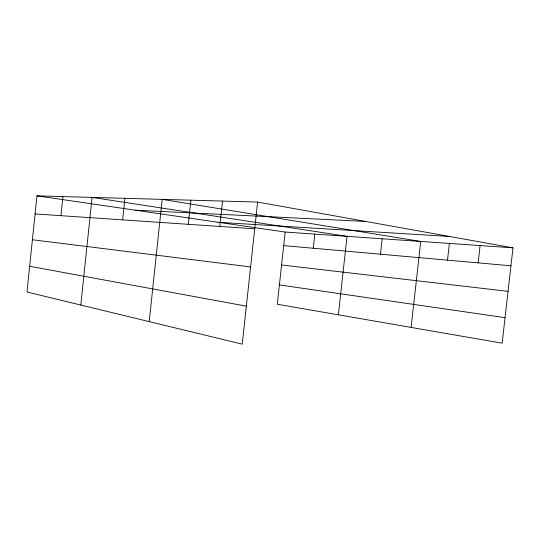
<?xml version="1.0" encoding="UTF-8"?>
<svg xmlns="http://www.w3.org/2000/svg" width="540" height="540" viewBox="0 0 540 540"><rect width="100%" height="100%" fill="white"/><g stroke="black" fill="none" stroke-linecap="round" stroke-linejoin="round"><path stroke-width="0.81" d="M257.621 202.061L36.95 195.845L27 292.019L242.244 344.156L257.621 202.061L513 247.847L502.153 343.177L277.303 304.243L285.167 232.045L513 247.847M60.966 215.69L62.951 196.58M80.811 305.053L92.07 197.397L347.024 236.331L338.378 314.82M122.627 219.868L124.895 198.322M149.216 321.624L162.189 199.375L420.721 241.448L411.109 327.416M188.305 224.316L190.883 200.178M219.807 226.449L222.534 201.069M313.254 248.245L314.8 234.097M380.477 254.205L382.192 238.775M447.512 260.152L449.395 243.432M478.123 262.865L480.08 245.565M135.263 210.181L365.735 221.441M218.147 222.271L449.57 236.473M35.073 213.935L254.725 228.812M283.689 245.619L510.962 265.781M281.576 264.985L508.052 291.35M32.407 239.733L250.601 266.935M36.95 195.845L285.167 232.045M279.41 284.918L505.055 317.662M29.66 266.281L246.355 306.153"/></g></svg>
